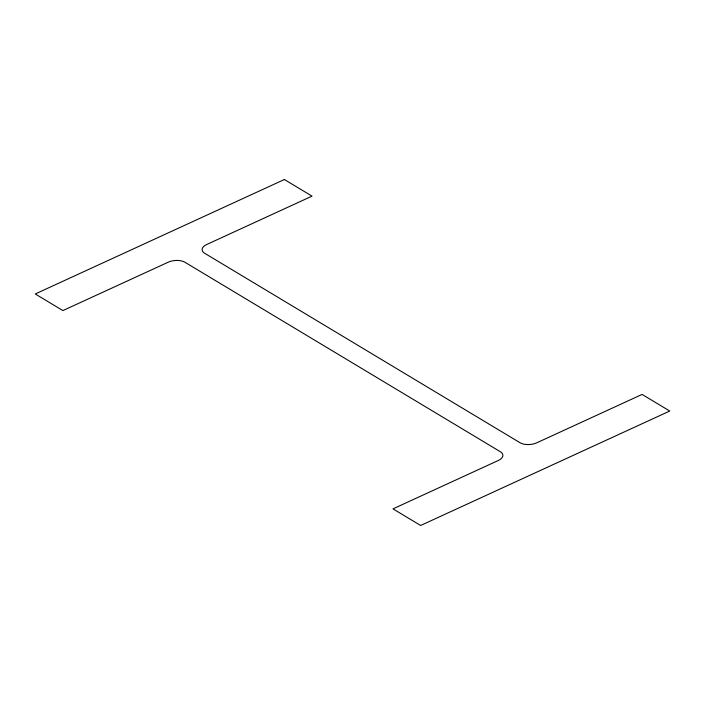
<?xml version="1.0" encoding="UTF-8"?>
<svg xmlns="http://www.w3.org/2000/svg" width="705" height="705" viewBox="0 0 705 705"><rect width="100%" height="100%" fill="white"/><g stroke="black" fill="none" stroke-linecap="round" stroke-linejoin="round"><path stroke-width="1.06" d="M284.362 179.519L35.25 293.967L62.904 310.579L168.187 262.207A11.976 6.116 -4.8 0 1 184.948 262.26L500.4 451.764A11.976 6.116 -4.8 0 1 498.268 460.497L392.985 508.869L420.638 525.481L669.75 411.033L642.096 394.421L536.813 442.793A11.976 6.116 -4.8 0 1 520.052 442.74L204.6 253.236A11.976 6.116 -4.8 0 1 206.732 244.503L312.015 196.131L284.362 179.519"/></g></svg>
